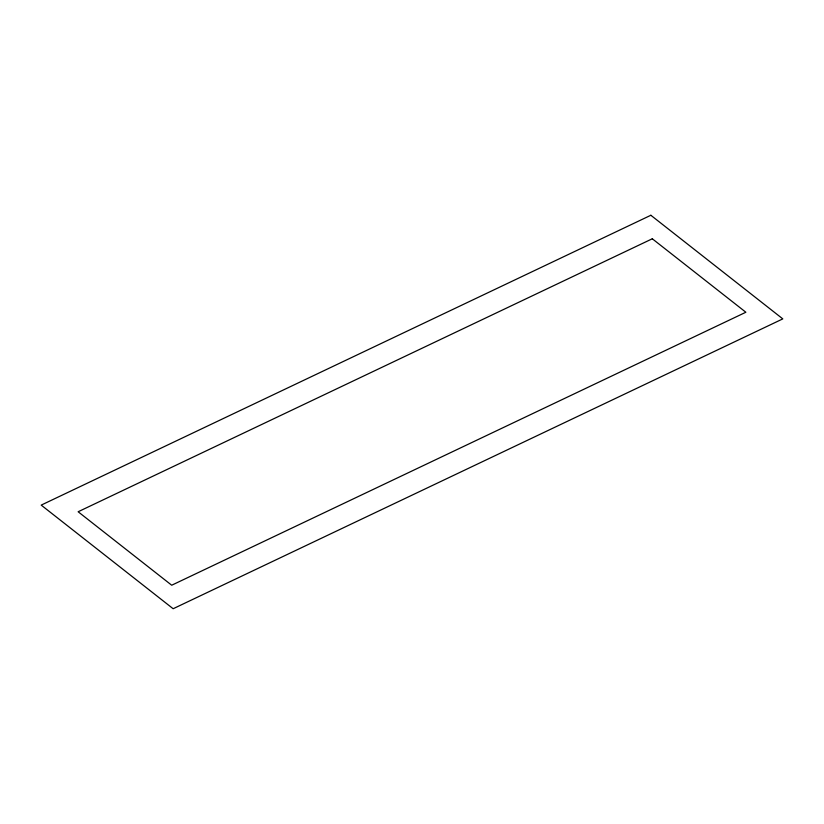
<?xml version="1.0" encoding="UTF-8"?>
<svg xmlns="http://www.w3.org/2000/svg" width="824" height="824" viewBox="0 0 824 824"><rect width="100%" height="100%" fill="white"/><g stroke="black" fill="none" stroke-linecap="round" stroke-linejoin="round"><path stroke-width="1.24" d="M650.847 215.27L41.2 505.112L173.153 608.73L782.8 318.888L650.847 215.27M652.299 238.775L78.136 511.756L171.701 585.225L745.864 312.244L652.299 238.775"/></g></svg>
